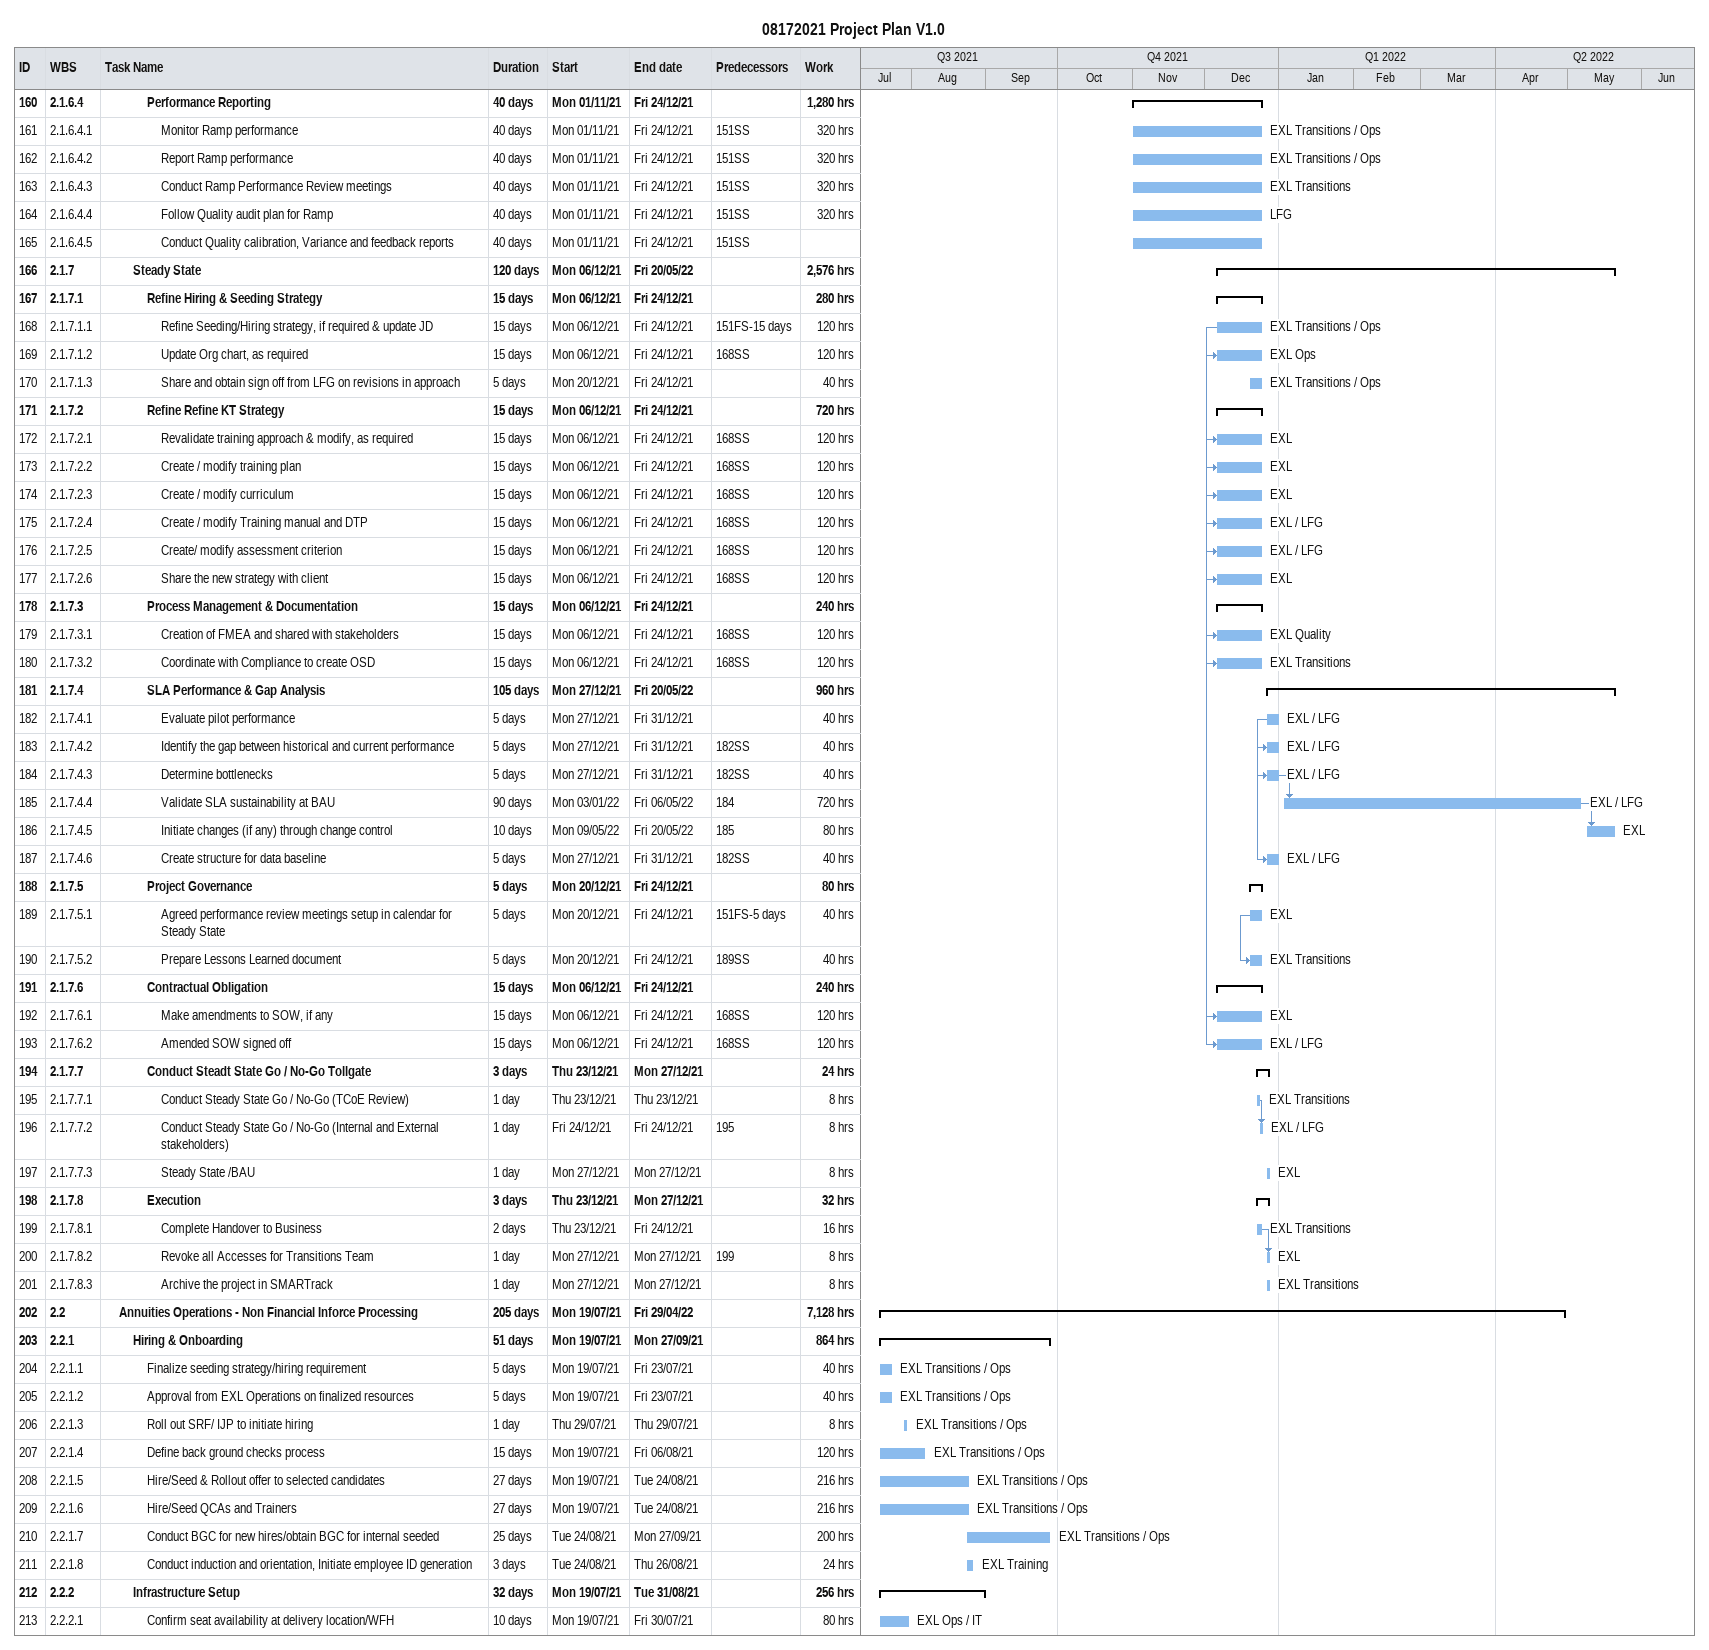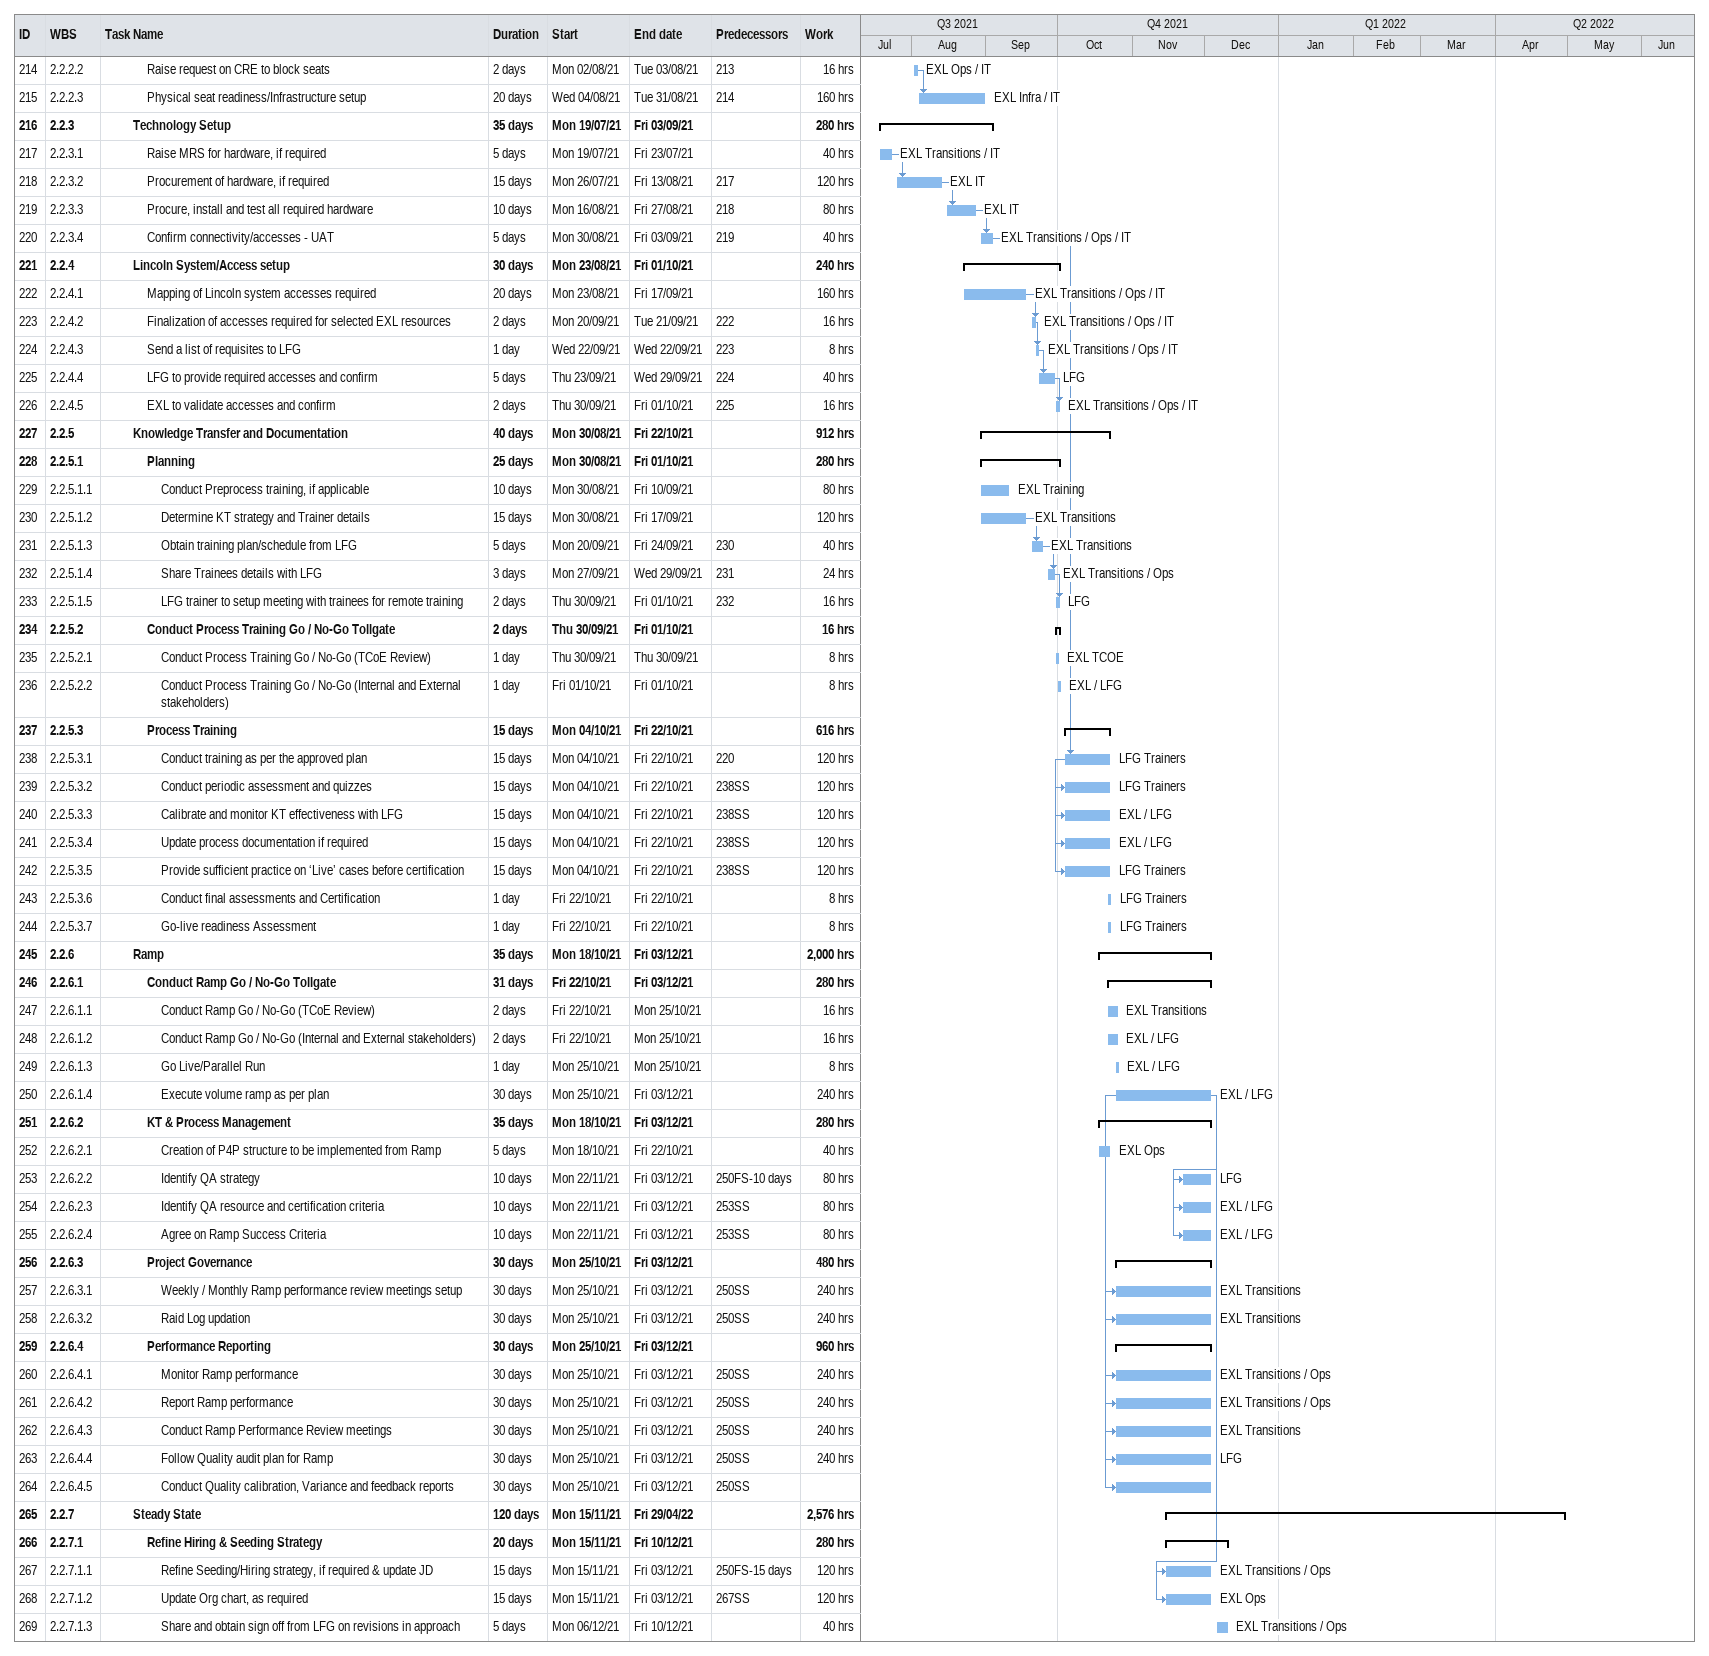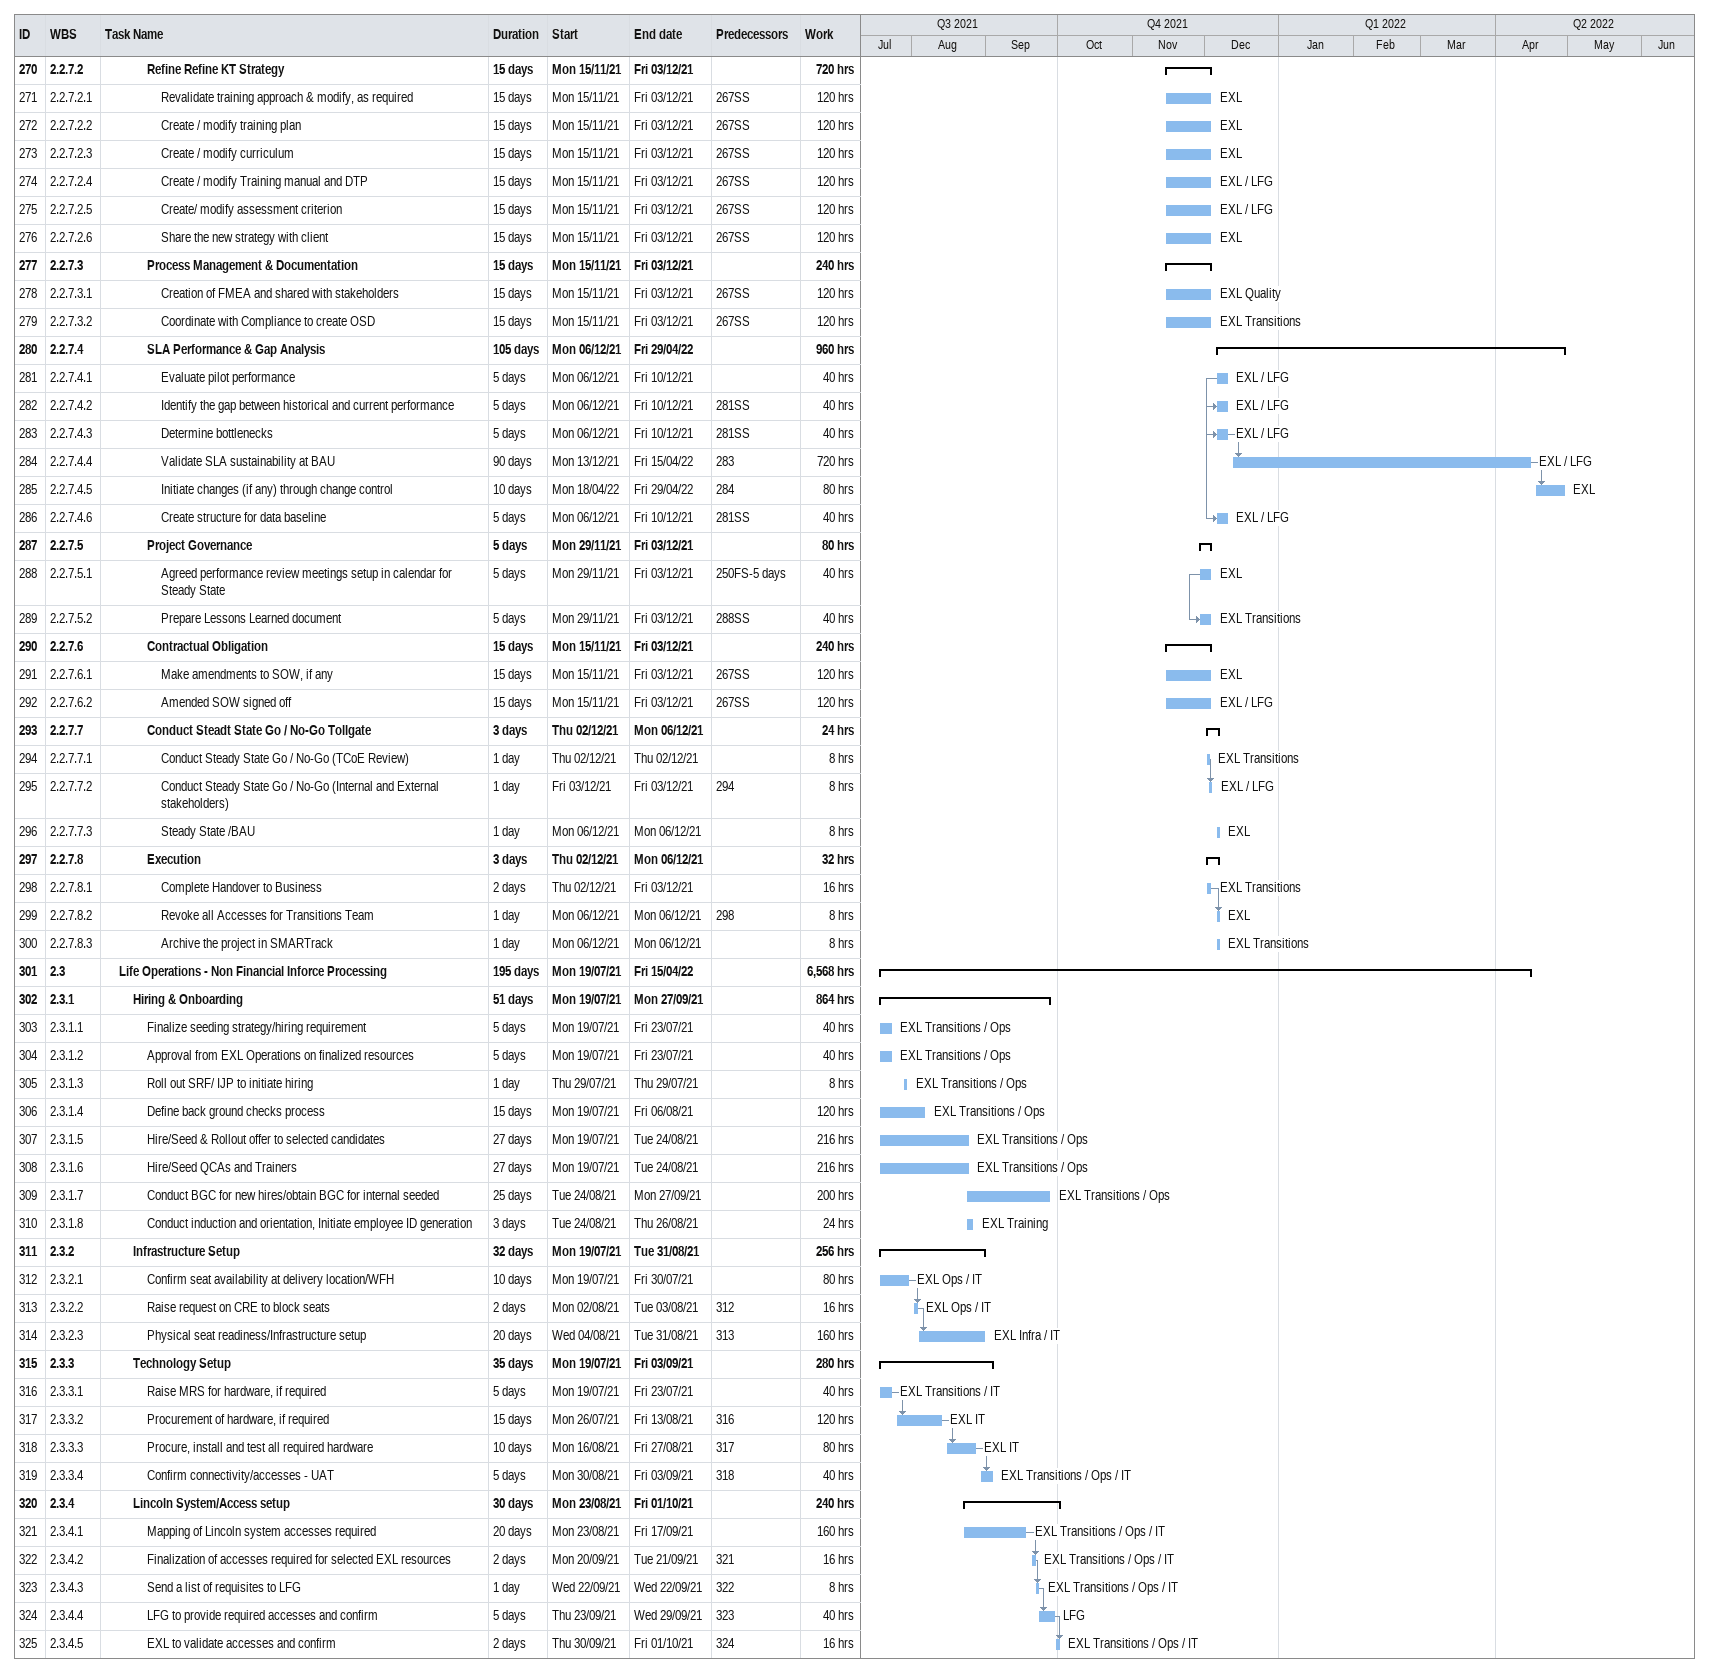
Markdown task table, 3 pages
08172021 Project Plan V1.0

| ID | WBS | Task | Duration | Start | Finish | Predecessors | Resources | Work (h) |
|---|---|---|---|---|---|---|---|---|
| 160 | 2.1.6.4 | **Performance Reporting** | 40d | 2021-11-01 | 2021-12-24 |  |  | 1280 |
| 161 | 2.1.6.4.1 | Monitor Ramp performance | 40d | 2021-11-01 | 2021-12-24 | 151SS | EXL Transitions / Ops | 320 |
| 162 | 2.1.6.4.2 | Report Ramp performance | 40d | 2021-11-01 | 2021-12-24 | 151SS | EXL Transitions / Ops | 320 |
| 163 | 2.1.6.4.3 | Conduct Ramp Performance Review meetings | 40d | 2021-11-01 | 2021-12-24 | 151SS | EXL Transitions | 320 |
| 164 | 2.1.6.4.4 | Follow Quality audit plan for Ramp | 40d | 2021-11-01 | 2021-12-24 | 151SS | LFG | 320 |
| 165 | 2.1.6.4.5 | Conduct Quality calibration, Variance and feedback reports | 40d | 2021-11-01 | 2021-12-24 | 151SS |  |  |
| 166 | 2.1.7 | **Steady State** | 120d | 2021-12-06 | 2022-05-20 |  |  | 2576 |
| 167 | 2.1.7.1 | **Refine Hiring & Seeding Strategy** | 15d | 2021-12-06 | 2021-12-24 |  |  | 280 |
| 168 | 2.1.7.1.1 | Refine Seeding/Hiring strategy, if required & update JD | 15d | 2021-12-06 | 2021-12-24 | 151FS-15d | EXL Transitions / Ops | 120 |
| 169 | 2.1.7.1.2 | Update Org chart, as required | 15d | 2021-12-06 | 2021-12-24 | 168SS | EXL Ops | 120 |
| 170 | 2.1.7.1.3 | Share and obtain sign off from LFG on revisions in approach | 5d | 2021-12-20 | 2021-12-24 |  | EXL Transitions / Ops | 40 |
| 171 | 2.1.7.2 | **Refine Refine KT Strategy** | 15d | 2021-12-06 | 2021-12-24 |  |  | 720 |
| 172 | 2.1.7.2.1 | Revalidate training approach & modify, as required | 15d | 2021-12-06 | 2021-12-24 | 168SS | EXL | 120 |
| 173 | 2.1.7.2.2 | Create / modify training plan | 15d | 2021-12-06 | 2021-12-24 | 168SS | EXL | 120 |
| 174 | 2.1.7.2.3 | Create / modify curriculum | 15d | 2021-12-06 | 2021-12-24 | 168SS | EXL | 120 |
| 175 | 2.1.7.2.4 | Create / modify Training manual and DTP | 15d | 2021-12-06 | 2021-12-24 | 168SS | EXL / LFG | 120 |
| 176 | 2.1.7.2.5 | Create/ modify assessment criterion | 15d | 2021-12-06 | 2021-12-24 | 168SS | EXL / LFG | 120 |
| 177 | 2.1.7.2.6 | Share the new strategy with client | 15d | 2021-12-06 | 2021-12-24 | 168SS | EXL | 120 |
| 178 | 2.1.7.3 | **Process Management & Documentation** | 15d | 2021-12-06 | 2021-12-24 |  |  | 240 |
| 179 | 2.1.7.3.1 | Creation of FMEA and shared with stakeholders | 15d | 2021-12-06 | 2021-12-24 | 168SS | EXL Quality | 120 |
| 180 | 2.1.7.3.2 | Coordinate with Compliance to create OSD | 15d | 2021-12-06 | 2021-12-24 | 168SS | EXL Transitions | 120 |
| 181 | 2.1.7.4 | **SLA Performance & Gap Analysis** | 105d | 2021-12-27 | 2022-05-20 |  |  | 960 |
| 182 | 2.1.7.4.1 | Evaluate pilot performance | 5d | 2021-12-27 | 2021-12-31 |  | EXL / LFG | 40 |
| 183 | 2.1.7.4.2 | Identify the gap between historical and current performance | 5d | 2021-12-27 | 2021-12-31 | 182SS | EXL / LFG | 40 |
| 184 | 2.1.7.4.3 | Determine bottlenecks | 5d | 2021-12-27 | 2021-12-31 | 182SS | EXL / LFG | 40 |
| 185 | 2.1.7.4.4 | Validate SLA sustainability at BAU | 90d | 2022-01-03 | 2022-05-06 | 184 | EXL / LFG | 720 |
| 186 | 2.1.7.4.5 | Initiate changes (if any) through change control | 10d | 2022-05-09 | 2022-05-20 | 185 | EXL | 80 |
| 187 | 2.1.7.4.6 | Create structure for data baseline | 5d | 2021-12-27 | 2021-12-31 | 182SS | EXL / LFG | 40 |
| 188 | 2.1.7.5 | **Project Governance** | 5d | 2021-12-20 | 2021-12-24 |  |  | 80 |
| 189 | 2.1.7.5.1 | Agreed performance review meetings setup in calendar for Steady State | 5d | 2021-12-20 | 2021-12-24 | 151FS-5d | EXL | 40 |
| 190 | 2.1.7.5.2 | Prepare Lessons Learned document | 5d | 2021-12-20 | 2021-12-24 | 189SS | EXL Transitions | 40 |
| 191 | 2.1.7.6 | **Contractual Obligation** | 15d | 2021-12-06 | 2021-12-24 |  |  | 240 |
| 192 | 2.1.7.6.1 | Make amendments to SOW, if any | 15d | 2021-12-06 | 2021-12-24 | 168SS | EXL | 120 |
| 193 | 2.1.7.6.2 | Amended SOW signed off | 15d | 2021-12-06 | 2021-12-24 | 168SS | EXL / LFG | 120 |
| 194 | 2.1.7.7 | **Conduct Steadt State Go / No-Go Tollgate** | 3d | 2021-12-23 | 2021-12-27 |  |  | 24 |
| 195 | 2.1.7.7.1 | Conduct Steady State Go / No-Go (TCoE Review) | 1d | 2021-12-23 | 2021-12-23 |  | EXL Transitions | 8 |
| 196 | 2.1.7.7.2 | Conduct Steady State Go / No-Go (Internal and External stakeholders) | 1d | 2021-12-24 | 2021-12-24 | 195 | EXL / LFG | 8 |
| 197 | 2.1.7.7.3 | Steady State /BAU | 1d | 2021-12-27 | 2021-12-27 |  | EXL | 8 |
| 198 | 2.1.7.8 | **Execution** | 3d | 2021-12-23 | 2021-12-27 |  |  | 32 |
| 199 | 2.1.7.8.1 | Complete Handover to Business | 2d | 2021-12-23 | 2021-12-24 |  | EXL Transitions | 16 |
| 200 | 2.1.7.8.2 | Revoke all Accesses for Transitions Team | 1d | 2021-12-27 | 2021-12-27 | 199 | EXL | 8 |
| 201 | 2.1.7.8.3 | Archive the project in SMARTrack | 1d | 2021-12-27 | 2021-12-27 |  | EXL Transitions | 8 |
| 202 | 2.2 | **Annuities Operations - Non Financial Inforce Processing** | 205d | 2021-07-19 | 2022-04-29 |  |  | 7128 |
| 203 | 2.2.1 | **Hiring & Onboarding** | 51d | 2021-07-19 | 2021-09-27 |  |  | 864 |
| 204 | 2.2.1.1 | Finalize seeding strategy/hiring requirement | 5d | 2021-07-19 | 2021-07-23 |  | EXL Transitions / Ops | 40 |
| 205 | 2.2.1.2 | Approval from EXL Operations on finalized resources | 5d | 2021-07-19 | 2021-07-23 |  | EXL Transitions / Ops | 40 |
| 206 | 2.2.1.3 | Roll out SRF/ IJP to initiate hiring | 1d | 2021-07-29 | 2021-07-29 |  | EXL Transitions / Ops | 8 |
| 207 | 2.2.1.4 | Define back ground checks process | 15d | 2021-07-19 | 2021-08-06 |  | EXL Transitions / Ops | 120 |
| 208 | 2.2.1.5 | Hire/Seed & Rollout offer to selected candidates | 27d | 2021-07-19 | 2021-08-24 |  | EXL Transitions / Ops | 216 |
| 209 | 2.2.1.6 | Hire/Seed QCAs and Trainers | 27d | 2021-07-19 | 2021-08-24 |  | EXL Transitions / Ops | 216 |
| 210 | 2.2.1.7 | Conduct BGC for new hires/obtain BGC for internal seeded | 25d | 2021-08-24 | 2021-09-27 |  | EXL Transitions / Ops | 200 |
| 211 | 2.2.1.8 | Conduct induction and orientation, Initiate employee ID generation | 3d | 2021-08-24 | 2021-08-26 |  | EXL Training | 24 |
| 212 | 2.2.2 | **Infrastructure Setup** | 32d | 2021-07-19 | 2021-08-31 |  |  | 256 |
| 213 | 2.2.2.1 | Confirm seat availability at delivery location/WFH | 10d | 2021-07-19 | 2021-07-30 |  | EXL Ops / IT | 80 |
| 214 | 2.2.2.2 | Raise request on CRE to block seats | 2d | 2021-08-02 | 2021-08-03 | 213 | EXL Ops / IT | 16 |
| 215 | 2.2.2.3 | Physical seat readiness/Infrastructure setup | 20d | 2021-08-04 | 2021-08-31 | 214 | EXL Infra / IT | 160 |
| 216 | 2.2.3 | **Technology Setup** | 35d | 2021-07-19 | 2021-09-03 |  |  | 280 |
| 217 | 2.2.3.1 | Raise MRS for hardware, if required | 5d | 2021-07-19 | 2021-07-23 |  | EXL Transitions / IT | 40 |
| 218 | 2.2.3.2 | Procurement of hardware, if required | 15d | 2021-07-26 | 2021-08-13 | 217 | EXL IT | 120 |
| 219 | 2.2.3.3 | Procure, install and test all required hardware | 10d | 2021-08-16 | 2021-08-27 | 218 | EXL IT | 80 |
| 220 | 2.2.3.4 | Confirm connectivity/accesses - UAT | 5d | 2021-08-30 | 2021-09-03 | 219 | EXL Transitions / Ops / IT | 40 |
| 221 | 2.2.4 | **Lincoln System/Access setup** | 30d | 2021-08-23 | 2021-10-01 |  |  | 240 |
| 222 | 2.2.4.1 | Mapping of Lincoln system accesses required | 20d | 2021-08-23 | 2021-09-17 |  | EXL Transitions / Ops / IT | 160 |
| 223 | 2.2.4.2 | Finalization of accesses required for selected EXL resources | 2d | 2021-09-20 | 2021-09-21 | 222 | EXL Transitions / Ops / IT | 16 |
| 224 | 2.2.4.3 | Send a list of requisites to LFG | 1d | 2021-09-22 | 2021-09-22 | 223 | EXL Transitions / Ops / IT | 8 |
| 225 | 2.2.4.4 | LFG to provide required accesses and confirm | 5d | 2021-09-23 | 2021-09-29 | 224 | LFG | 40 |
| 226 | 2.2.4.5 | EXL to validate accesses and confirm | 2d | 2021-09-30 | 2021-10-01 | 225 | EXL Transitions / Ops / IT | 16 |
| 227 | 2.2.5 | **Knowledge Transfer and Documentation** | 40d | 2021-08-30 | 2021-10-22 |  |  | 912 |
| 228 | 2.2.5.1 | **Planning** | 25d | 2021-08-30 | 2021-10-01 |  |  | 280 |
| 229 | 2.2.5.1.1 | Conduct Preprocess training, if applicable | 10d | 2021-08-30 | 2021-09-10 |  | EXL Training | 80 |
| 230 | 2.2.5.1.2 | Determine KT strategy and Trainer details | 15d | 2021-08-30 | 2021-09-17 |  | EXL Transitions | 120 |
| 231 | 2.2.5.1.3 | Obtain training plan/schedule from LFG | 5d | 2021-09-20 | 2021-09-24 | 230 | EXL Transitions | 40 |
| 232 | 2.2.5.1.4 | Share Trainees details with LFG | 3d | 2021-09-27 | 2021-09-29 | 231 | EXL Transitions / Ops | 24 |
| 233 | 2.2.5.1.5 | LFG trainer to setup meeting with trainees for remote training | 2d | 2021-09-30 | 2021-10-01 | 232 | LFG | 16 |
| 234 | 2.2.5.2 | **Conduct Process Training Go / No-Go Tollgate** | 2d | 2021-09-30 | 2021-10-01 |  |  | 16 |
| 235 | 2.2.5.2.1 | Conduct Process Training Go / No-Go (TCoE Review) | 1d | 2021-09-30 | 2021-09-30 |  | EXL TCOE | 8 |
| 236 | 2.2.5.2.2 | Conduct Process Training Go / No-Go (Internal and External stakeholders) | 1d | 2021-10-01 | 2021-10-01 |  | EXL / LFG | 8 |
| 237 | 2.2.5.3 | **Process Training** | 15d | 2021-10-04 | 2021-10-22 |  |  | 616 |
| 238 | 2.2.5.3.1 | Conduct training as per the approved plan | 15d | 2021-10-04 | 2021-10-22 | 220 | LFG Trainers | 120 |
| 239 | 2.2.5.3.2 | Conduct periodic assessment and quizzes | 15d | 2021-10-04 | 2021-10-22 | 238SS | LFG Trainers | 120 |
| 240 | 2.2.5.3.3 | Calibrate and monitor KT effectiveness with LFG | 15d | 2021-10-04 | 2021-10-22 | 238SS | EXL / LFG | 120 |
| 241 | 2.2.5.3.4 | Update process documentation if required | 15d | 2021-10-04 | 2021-10-22 | 238SS | EXL / LFG | 120 |
| 242 | 2.2.5.3.5 | Provide sufficient practice on ‘Live’ cases before certification | 15d | 2021-10-04 | 2021-10-22 | 238SS | LFG Trainers | 120 |
| 243 | 2.2.5.3.6 | Conduct final assessments and Certification | 1d | 2021-10-22 | 2021-10-22 |  | LFG Trainers | 8 |
| 244 | 2.2.5.3.7 | Go-live readiness Assessment | 1d | 2021-10-22 | 2021-10-22 |  | LFG Trainers | 8 |
| 245 | 2.2.6 | **Ramp** | 35d | 2021-10-18 | 2021-12-03 |  |  | 2000 |
| 246 | 2.2.6.1 | **Conduct Ramp Go / No-Go Tollgate** | 31d | 2021-10-22 | 2021-12-03 |  |  | 280 |
| 247 | 2.2.6.1.1 | Conduct Ramp Go / No-Go (TCoE Review) | 2d | 2021-10-22 | 2021-10-25 |  | EXL Transitions | 16 |
| 248 | 2.2.6.1.2 | Conduct Ramp Go / No-Go (Internal and External stakeholders) | 2d | 2021-10-22 | 2021-10-25 |  | EXL / LFG | 16 |
| 249 | 2.2.6.1.3 | Go Live/Parallel Run | 1d | 2021-10-25 | 2021-10-25 |  | EXL / LFG | 8 |
| 250 | 2.2.6.1.4 | Execute volume ramp as per plan | 30d | 2021-10-25 | 2021-12-03 |  | EXL / LFG | 240 |
| 251 | 2.2.6.2 | **KT & Process Management** | 35d | 2021-10-18 | 2021-12-03 |  |  | 280 |
| 252 | 2.2.6.2.1 | Creation of P4P structure to be implemented from Ramp | 5d | 2021-10-18 | 2021-10-22 |  | EXL Ops | 40 |
| 253 | 2.2.6.2.2 | Identify QA strategy | 10d | 2021-11-22 | 2021-12-03 | 250FS-10d | LFG | 80 |
| 254 | 2.2.6.2.3 | Identify QA resource and certification criteria | 10d | 2021-11-22 | 2021-12-03 | 253SS | EXL / LFG | 80 |
| 255 | 2.2.6.2.4 | Agree on Ramp Success Criteria | 10d | 2021-11-22 | 2021-12-03 | 253SS | EXL / LFG | 80 |
| 256 | 2.2.6.3 | **Project Governance** | 30d | 2021-10-25 | 2021-12-03 |  |  | 480 |
| 257 | 2.2.6.3.1 | Weekly / Monthly Ramp performance review meetings setup | 30d | 2021-10-25 | 2021-12-03 | 250SS | EXL Transitions | 240 |
| 258 | 2.2.6.3.2 | Raid Log updation | 30d | 2021-10-25 | 2021-12-03 | 250SS | EXL Transitions | 240 |
| 259 | 2.2.6.4 | **Performance Reporting** | 30d | 2021-10-25 | 2021-12-03 |  |  | 960 |
| 260 | 2.2.6.4.1 | Monitor Ramp performance | 30d | 2021-10-25 | 2021-12-03 | 250SS | EXL Transitions / Ops | 240 |
| 261 | 2.2.6.4.2 | Report Ramp performance | 30d | 2021-10-25 | 2021-12-03 | 250SS | EXL Transitions / Ops | 240 |
| 262 | 2.2.6.4.3 | Conduct Ramp Performance Review meetings | 30d | 2021-10-25 | 2021-12-03 | 250SS | EXL Transitions | 240 |
| 263 | 2.2.6.4.4 | Follow Quality audit plan for Ramp | 30d | 2021-10-25 | 2021-12-03 | 250SS | LFG | 240 |
| 264 | 2.2.6.4.5 | Conduct Quality calibration, Variance and feedback reports | 30d | 2021-10-25 | 2021-12-03 | 250SS |  |  |
| 265 | 2.2.7 | **Steady State** | 120d | 2021-11-15 | 2022-04-29 |  |  | 2576 |
| 266 | 2.2.7.1 | **Refine Hiring & Seeding Strategy** | 20d | 2021-11-15 | 2021-12-10 |  |  | 280 |
| 267 | 2.2.7.1.1 | Refine Seeding/Hiring strategy, if required & update JD | 15d | 2021-11-15 | 2021-12-03 | 250FS-15d | EXL Transitions / Ops | 120 |
| 268 | 2.2.7.1.2 | Update Org chart, as required | 15d | 2021-11-15 | 2021-12-03 | 267SS | EXL Ops | 120 |
| 269 | 2.2.7.1.3 | Share and obtain sign off from LFG on revisions in approach | 5d | 2021-12-06 | 2021-12-10 |  | EXL Transitions / Ops | 40 |
| 270 | 2.2.7.2 | **Refine Refine KT Strategy** | 15d | 2021-11-15 | 2021-12-03 |  |  | 720 |
| 271 | 2.2.7.2.1 | Revalidate training approach & modify, as required | 15d | 2021-11-15 | 2021-12-03 | 267SS | EXL | 120 |
| 272 | 2.2.7.2.2 | Create / modify training plan | 15d | 2021-11-15 | 2021-12-03 | 267SS | EXL | 120 |
| 273 | 2.2.7.2.3 | Create / modify curriculum | 15d | 2021-11-15 | 2021-12-03 | 267SS | EXL | 120 |
| 274 | 2.2.7.2.4 | Create / modify Training manual and DTP | 15d | 2021-11-15 | 2021-12-03 | 267SS | EXL / LFG | 120 |
| 275 | 2.2.7.2.5 | Create/ modify assessment criterion | 15d | 2021-11-15 | 2021-12-03 | 267SS | EXL / LFG | 120 |
| 276 | 2.2.7.2.6 | Share the new strategy with client | 15d | 2021-11-15 | 2021-12-03 | 267SS | EXL | 120 |
| 277 | 2.2.7.3 | **Process Management & Documentation** | 15d | 2021-11-15 | 2021-12-03 |  |  | 240 |
| 278 | 2.2.7.3.1 | Creation of FMEA and shared with stakeholders | 15d | 2021-11-15 | 2021-12-03 | 267SS | EXL Quality | 120 |
| 279 | 2.2.7.3.2 | Coordinate with Compliance to create OSD | 15d | 2021-11-15 | 2021-12-03 | 267SS | EXL Transitions | 120 |
| 280 | 2.2.7.4 | **SLA Performance & Gap Analysis** | 105d | 2021-12-06 | 2022-04-29 |  |  | 960 |
| 281 | 2.2.7.4.1 | Evaluate pilot performance | 5d | 2021-12-06 | 2021-12-10 |  | EXL / LFG | 40 |
| 282 | 2.2.7.4.2 | Identify the gap between historical and current performance | 5d | 2021-12-06 | 2021-12-10 | 281SS | EXL / LFG | 40 |
| 283 | 2.2.7.4.3 | Determine bottlenecks | 5d | 2021-12-06 | 2021-12-10 | 281SS | EXL / LFG | 40 |
| 284 | 2.2.7.4.4 | Validate SLA sustainability at BAU | 90d | 2021-12-13 | 2022-04-15 | 283 | EXL / LFG | 720 |
| 285 | 2.2.7.4.5 | Initiate changes (if any) through change control | 10d | 2022-04-18 | 2022-04-29 | 284 | EXL | 80 |
| 286 | 2.2.7.4.6 | Create structure for data baseline | 5d | 2021-12-06 | 2021-12-10 | 281SS | EXL / LFG | 40 |
| 287 | 2.2.7.5 | **Project Governance** | 5d | 2021-11-29 | 2021-12-03 |  |  | 80 |
| 288 | 2.2.7.5.1 | Agreed performance review meetings setup in calendar for Steady State | 5d | 2021-11-29 | 2021-12-03 | 250FS-5d | EXL | 40 |
| 289 | 2.2.7.5.2 | Prepare Lessons Learned document | 5d | 2021-11-29 | 2021-12-03 | 288SS | EXL Transitions | 40 |
| 290 | 2.2.7.6 | **Contractual Obligation** | 15d | 2021-11-15 | 2021-12-03 |  |  | 240 |
| 291 | 2.2.7.6.1 | Make amendments to SOW, if any | 15d | 2021-11-15 | 2021-12-03 | 267SS | EXL | 120 |
| 292 | 2.2.7.6.2 | Amended SOW signed off | 15d | 2021-11-15 | 2021-12-03 | 267SS | EXL / LFG | 120 |
| 293 | 2.2.7.7 | **Conduct Steadt State Go / No-Go Tollgate** | 3d | 2021-12-02 | 2021-12-06 |  |  | 24 |
| 294 | 2.2.7.7.1 | Conduct Steady State Go / No-Go (TCoE Review) | 1d | 2021-12-02 | 2021-12-02 |  | EXL Transitions | 8 |
| 295 | 2.2.7.7.2 | Conduct Steady State Go / No-Go (Internal and External stakeholders) | 1d | 2021-12-03 | 2021-12-03 | 294 | EXL / LFG | 8 |
| 296 | 2.2.7.7.3 | Steady State /BAU | 1d | 2021-12-06 | 2021-12-06 |  | EXL | 8 |
| 297 | 2.2.7.8 | **Execution** | 3d | 2021-12-02 | 2021-12-06 |  |  | 32 |
| 298 | 2.2.7.8.1 | Complete Handover to Business | 2d | 2021-12-02 | 2021-12-03 |  | EXL Transitions | 16 |
| 299 | 2.2.7.8.2 | Revoke all Accesses for Transitions Team | 1d | 2021-12-06 | 2021-12-06 | 298 | EXL | 8 |
| 300 | 2.2.7.8.3 | Archive the project in SMARTrack | 1d | 2021-12-06 | 2021-12-06 |  | EXL Transitions | 8 |
| 301 | 2.3 | **Life Operations - Non Financial Inforce Processing** | 195d | 2021-07-19 | 2022-04-15 |  |  | 6568 |
| 302 | 2.3.1 | **Hiring & Onboarding** | 51d | 2021-07-19 | 2021-09-27 |  |  | 864 |
| 303 | 2.3.1.1 | Finalize seeding strategy/hiring requirement | 5d | 2021-07-19 | 2021-07-23 |  | EXL Transitions / Ops | 40 |
| 304 | 2.3.1.2 | Approval from EXL Operations on finalized resources | 5d | 2021-07-19 | 2021-07-23 |  | EXL Transitions / Ops | 40 |
| 305 | 2.3.1.3 | Roll out SRF/ IJP to initiate hiring | 1d | 2021-07-29 | 2021-07-29 |  | EXL Transitions / Ops | 8 |
| 306 | 2.3.1.4 | Define back ground checks process | 15d | 2021-07-19 | 2021-08-06 |  | EXL Transitions / Ops | 120 |
| 307 | 2.3.1.5 | Hire/Seed & Rollout offer to selected candidates | 27d | 2021-07-19 | 2021-08-24 |  | EXL Transitions / Ops | 216 |
| 308 | 2.3.1.6 | Hire/Seed QCAs and Trainers | 27d | 2021-07-19 | 2021-08-24 |  | EXL Transitions / Ops | 216 |
| 309 | 2.3.1.7 | Conduct BGC for new hires/obtain BGC for internal seeded | 25d | 2021-08-24 | 2021-09-27 |  | EXL Transitions / Ops | 200 |
| 310 | 2.3.1.8 | Conduct induction and orientation, Initiate employee ID generation | 3d | 2021-08-24 | 2021-08-26 |  | EXL Training | 24 |
| 311 | 2.3.2 | **Infrastructure Setup** | 32d | 2021-07-19 | 2021-08-31 |  |  | 256 |
| 312 | 2.3.2.1 | Confirm seat availability at delivery location/WFH | 10d | 2021-07-19 | 2021-07-30 |  | EXL Ops / IT | 80 |
| 313 | 2.3.2.2 | Raise request on CRE to block seats | 2d | 2021-08-02 | 2021-08-03 | 312 | EXL Ops / IT | 16 |
| 314 | 2.3.2.3 | Physical seat readiness/Infrastructure setup | 20d | 2021-08-04 | 2021-08-31 | 313 | EXL Infra / IT | 160 |
| 315 | 2.3.3 | **Technology Setup** | 35d | 2021-07-19 | 2021-09-03 |  |  | 280 |
| 316 | 2.3.3.1 | Raise MRS for hardware, if required | 5d | 2021-07-19 | 2021-07-23 |  | EXL Transitions / IT | 40 |
| 317 | 2.3.3.2 | Procurement of hardware, if required | 15d | 2021-07-26 | 2021-08-13 | 316 | EXL IT | 120 |
| 318 | 2.3.3.3 | Procure, install and test all required hardware | 10d | 2021-08-16 | 2021-08-27 | 317 | EXL IT | 80 |
| 319 | 2.3.3.4 | Confirm connectivity/accesses - UAT | 5d | 2021-08-30 | 2021-09-03 | 318 | EXL Transitions / Ops / IT | 40 |
| 320 | 2.3.4 | **Lincoln System/Access setup** | 30d | 2021-08-23 | 2021-10-01 |  |  | 240 |
| 321 | 2.3.4.1 | Mapping of Lincoln system accesses required | 20d | 2021-08-23 | 2021-09-17 |  | EXL Transitions / Ops / IT | 160 |
| 322 | 2.3.4.2 | Finalization of accesses required for selected EXL resources | 2d | 2021-09-20 | 2021-09-21 | 321 | EXL Transitions / Ops / IT | 16 |
| 323 | 2.3.4.3 | Send a list of requisites to LFG | 1d | 2021-09-22 | 2021-09-22 | 322 | EXL Transitions / Ops / IT | 8 |
| 324 | 2.3.4.4 | LFG to provide required accesses and confirm | 5d | 2021-09-23 | 2021-09-29 | 323 | LFG | 40 |
| 325 | 2.3.4.5 | EXL to validate accesses and confirm | 2d | 2021-09-30 | 2021-10-01 | 324 | EXL Transitions / Ops / IT | 16 |
